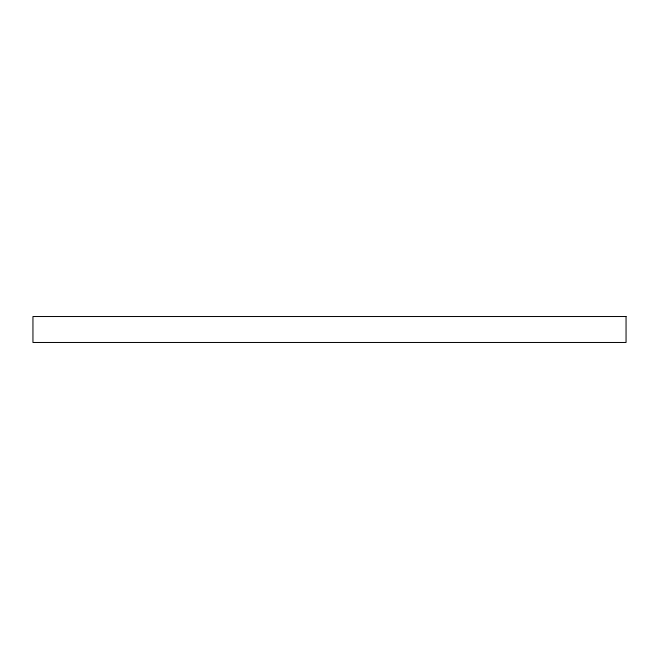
<?xml version="1.0" encoding="UTF-8"?>
<svg xmlns="http://www.w3.org/2000/svg" width="659" height="659" viewBox="0 0 659 659"><rect width="100%" height="100%" fill="white"/><g stroke="black" fill="none" stroke-linecap="round" stroke-linejoin="round"><path stroke-width="0.99" d="M626.05 316.526L32.95 316.526L32.95 342.474L626.05 342.474L626.05 316.526"/></g></svg>
